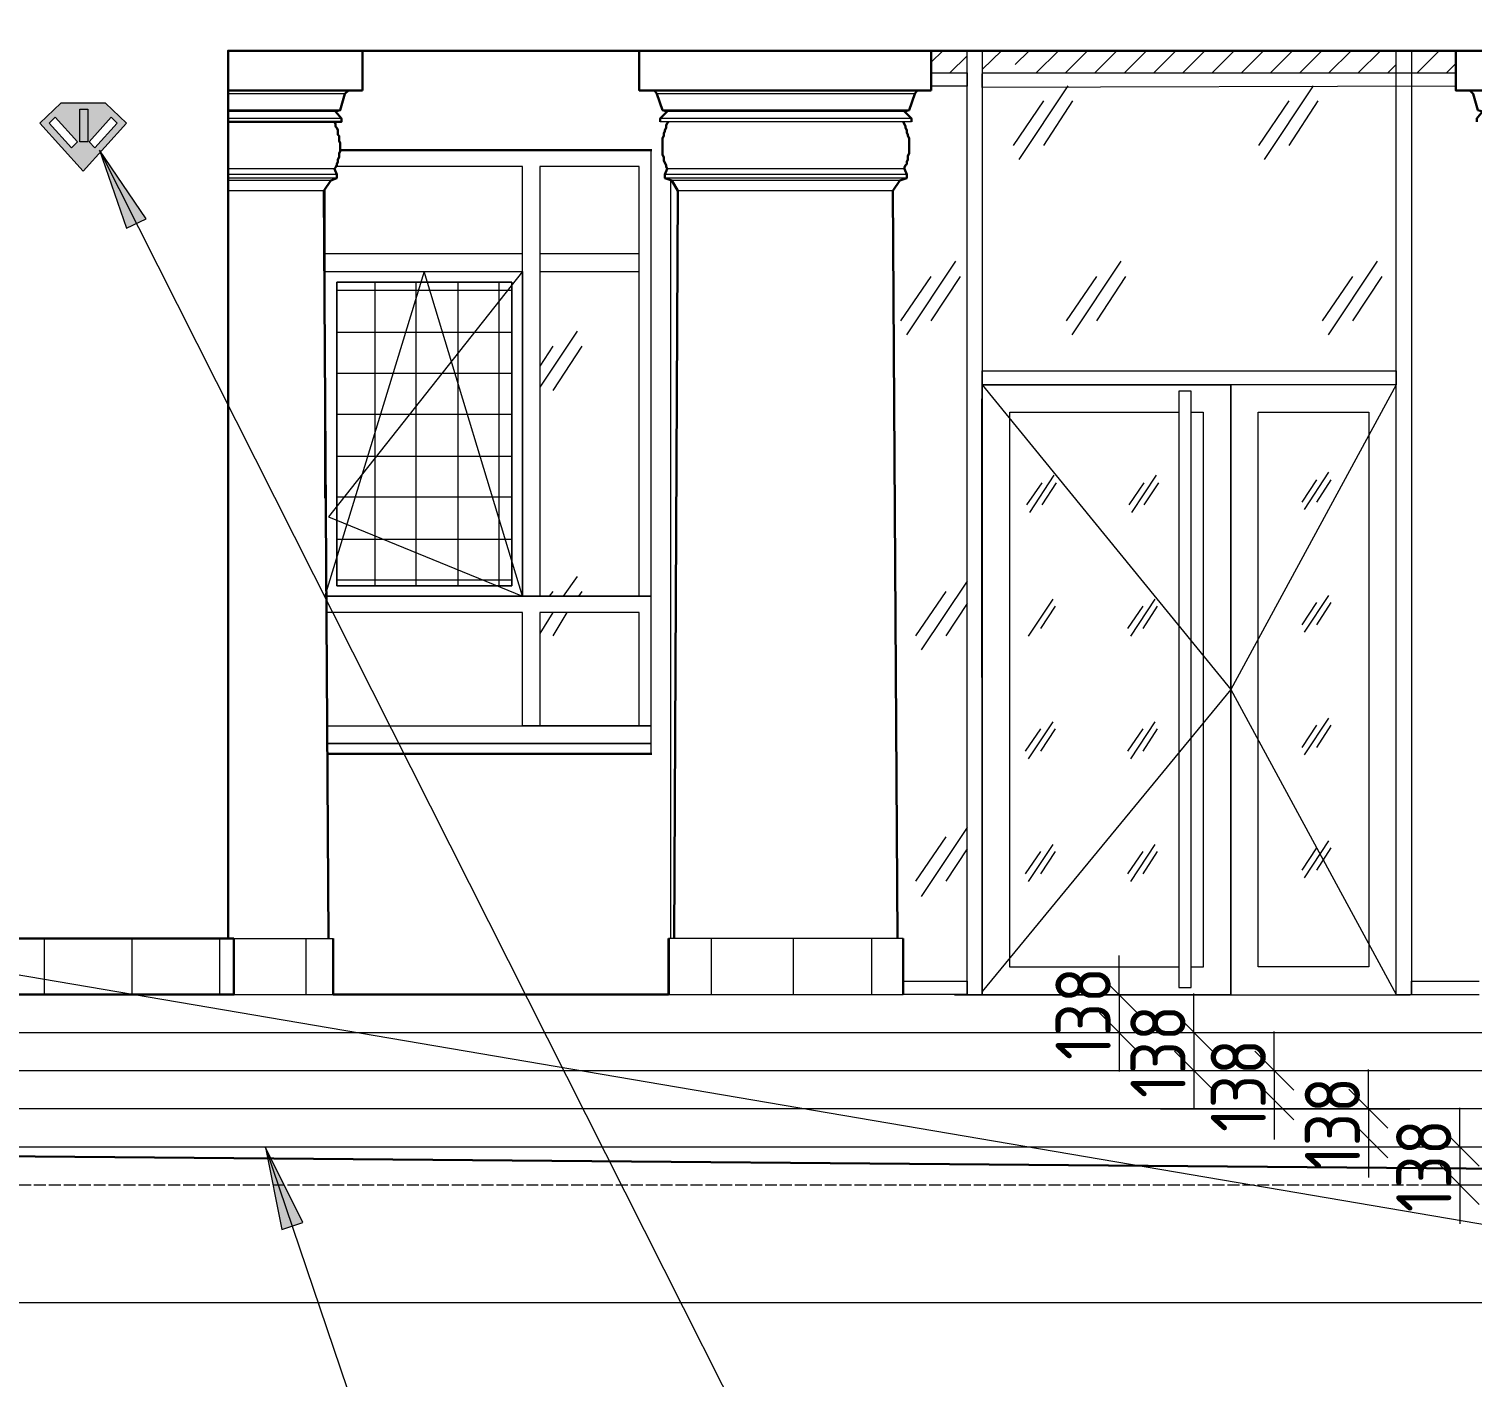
# Model space of a CAD drawing. Header units: millimetres. Extents: x 504091 to 2165846, y 135022 to 442887.
# Drawn here: x 1029664 to 1034893, y 307338 to 312223 of the extents above; entities that cross this region are included whole.
import ezdxf

# ---------------------------------------------------------------- set-up
doc = ezdxf.new("R2010")
doc.units = ezdxf.units.MM
doc.linetypes.add('PDF_IMPORT', pattern=[1, 0.8, -0.2])
doc.layers.get('Defpoints').update_dxf_attribs({"color": 255})
for name, color, linetype in [('PDF _Аннотация', 7, 'Continuous'), ('PDF _Витраж', 7, 'Continuous'), ('PDF _Двери', 7, 'Continuous'), ('PDF _Лестницы', 7, 'Continuous'), ('PDF _Линии', 7, 'Continuous'), ('PDF _Панели витража', 7, 'Continuous'), ('PDF _Размеры-50', 7, 'Continuous'), ('PDF _Стены наружные', 7, 'Continuous'), ('PDF _Узлы', 7, 'Continuous')]:
    doc.layers.add(name, color=color, linetype=linetype)
for name, color, linetype, true_color in [('PDF _Колонны', 7, 'Continuous', 0xfbfbf4), ('PDF _Окна', 7, 'Continuous', 0x383e42), ('PDF _Стены штриховка поверхности', 7, 'Continuous', 0xcacbcc)]:
    doc.layers.add(name, color=color, linetype=linetype, true_color=true_color)
doc.layers.add('размеры', color=7, linetype='Continuous', lineweight=9)
doc.styles.add('GOST Common_1', font='GOST_Common.ttf', dxfattribs={"width": 0.9, "height": 250})
doc.styles.add('GOST Common_6', font='GOST_Common.ttf', dxfattribs={"width": 0.9, "height": 200})
doc.dimstyles.new('ADSK_Основной_2_5_мм_Округление_до_10_мм', dxfattribs={"dimscale": 304.8, "dimtxt": 251.428749, "dimasz": 0.463911, "dimexe": 0.492126, "dimexo": 0.492126, "dimgap": 0.098425, "dimtad": 1, "dimdec": 0, "dimrnd": 10, "dimdsep": 46, "dimtxsty": 'GOST Common_1', "dimblk1": 'OBLIQUE', "dimblk2": 'OBLIQUE', "dimsah": 1, "dimcen": 0.09, "dimdle": 0.492126, "dimazin": 2, "dimtfac": 1, "dimtdec": 4, "dimtix": 1, "dimtmove": 0, "dimatfit": 3, "dimfxl": 0, "dimtvp": 1, "dimtolj": 1, "dimtzin": 0, "dimlwd": 20, "dimlwe": 20, "dimarcsym": 0})

# ---------------------------------------------------------------- blocks, each defined once
blk = doc.blocks.new('_Oblique')
at = {"color": 0, "linetype": 'ByBlock', "lineweight": -2}
blk.add_line((-0.5, -0.5), (0.5, 0.5), dxfattribs=at)
blk = doc.blocks.new('*D959')
at = {"layer": 'Defpoints', "color": 0, "lineweight": 20, "transparency": 16777216}
for p in [(1042002.3, 308089.2), (1028763.5, 308034.7), (1042002.3, 307608.4)]:
    blk.add_point(p, dxfattribs=at)
at = {"layer": 'размеры', "color": 0, "transparency": 16777216}
for p, q in [((1042002.3, 307939.2), (1042002.3, 307458.4)), ((1028763.5, 307884.7), (1028763.5, 307458.4)), ((1028613.5, 307608.4), (1042152.3, 307608.4))]:
    blk.add_line(p, q, dxfattribs=at)
at = {"layer": 'размеры', "color": 0, "transparency": 16777216, "xscale": 141.4, "yscale": 141.4, "zscale": 141.4, "rotation": 180}
blk.add_blockref('_Oblique', (1028763.5, 307608.4), dxfattribs=at)
at = {"layer": 'размеры', "color": 0, "transparency": 16777216, "xscale": 141.4, "yscale": 141.4, "zscale": 141.4}
blk.add_blockref('_Oblique', (1042002.3, 307608.4), dxfattribs=at)
at = {"layer": 'размеры', "color": 0, "lineweight": 20, "transparency": 16777216, "insert": (1035382.9, 307738.4), "char_height": 200, "attachment_point": 5, "style": 'GOST Common_6'}
blk.add_mtext('\\A1;13250', dxfattribs=at)
blk = doc.blocks.new('*D952')
at = {"layer": 'Defpoints', "color": 0, "lineweight": 20, "transparency": 16777216}
for p in [(1033599.1, 308724.1), (1033593.9, 308586.7), (1033614, 308586.7)]:
    blk.add_point(p, dxfattribs=at)
at = {"layer": 'размеры', "color": 0, "transparency": 16777216}
for p, q in [((1033614, 308724.1), (1033614, 308865.5)), ((1033614, 308724.1), (1033614, 308586.7)), ((1033749.1, 308724.1), (1033764, 308724.1)), ((1033614, 308586.7), (1033614, 308445.3)), ((1033743.9, 308586.7), (1033764, 308586.7))]:
    blk.add_line(p, q, dxfattribs=at)
at = {"layer": 'размеры', "color": 0, "transparency": 16777216, "xscale": 141.4, "yscale": 141.4, "zscale": 141.4}
for p, rotation in [((1033614, 308724.1), 270), ((1033614, 308586.7), 90)]:
    blk.add_blockref('_Oblique', p, dxfattribs=dict(at, rotation=rotation))
at = {"layer": 'размеры', "color": 0, "lineweight": 20, "transparency": 16777216, "insert": (1033484, 308655.4), "char_height": 200, "attachment_point": 5, "rotation": 90, "style": 'GOST Common_6'}
blk.add_mtext('\\A1;138', dxfattribs=at)
blk = doc.blocks.new('*D953')
at = {"layer": 'Defpoints', "color": 0, "lineweight": 20, "transparency": 16777216}
for p in [(1033593.9, 308586.7), (1033885.2, 308448.7), (1033885.2, 308448.7)]:
    blk.add_point(p, dxfattribs=at)
at = {"layer": 'размеры', "color": 0, "transparency": 16777216}
for p, q in [((1033885.2, 308586.7), (1033885.2, 308728.1)), ((1033743.9, 308586.7), (1034035.2, 308586.7)), ((1033885.2, 308586.7), (1033885.2, 308448.7)), ((1033885.2, 308448.7), (1033885.2, 308307.3)), ((1034035.2, 308448.7), (1034035.2, 308448.7))]:
    blk.add_line(p, q, dxfattribs=at)
at = {"layer": 'размеры', "color": 0, "transparency": 16777216, "xscale": 141.4, "yscale": 141.4, "zscale": 141.4}
for p, rotation in [((1033885.2, 308586.7), 270), ((1033885.2, 308448.7), 90)]:
    blk.add_blockref('_Oblique', p, dxfattribs=dict(at, rotation=rotation))
at = {"layer": 'размеры', "color": 0, "lineweight": 20, "transparency": 16777216, "insert": (1033755.2, 308517.7), "char_height": 200, "attachment_point": 5, "rotation": 90, "style": 'GOST Common_6'}
blk.add_mtext('\\A1;138', dxfattribs=at)
blk = doc.blocks.new('*D954')
at = {"layer": 'Defpoints', "color": 0, "lineweight": 20, "transparency": 16777216}
for p in [(1033614, 308448.7), (1034176.3, 308340.5), (1034176.3, 308340.5)]:
    blk.add_point(p, dxfattribs=at)
at = {"layer": 'размеры', "color": 0, "transparency": 16777216}
for p, q in [((1034176.3, 308448.7), (1034176.3, 308590.1)), ((1033764, 308448.7), (1034326.3, 308448.7)), ((1034176.3, 308448.7), (1034176.3, 308340.5)), ((1034176.3, 308340.5), (1034176.3, 308199.1)), ((1034326.3, 308340.5), (1034326.3, 308340.5))]:
    blk.add_line(p, q, dxfattribs=at)
at = {"layer": 'размеры', "color": 0, "transparency": 16777216, "xscale": 141.4, "yscale": 141.4, "zscale": 141.4}
for p, rotation in [((1034176.3, 308448.7), 270), ((1034176.3, 308340.5), 90)]:
    blk.add_blockref('_Oblique', p, dxfattribs=dict(at, rotation=rotation))
at = {"layer": 'размеры', "color": 0, "lineweight": 20, "transparency": 16777216, "insert": (1034046.3, 308394.6), "char_height": 200, "attachment_point": 5, "rotation": 90, "style": 'GOST Common_6'}
blk.add_mtext('\\A1;138', dxfattribs=at)
blk = doc.blocks.new('*D955')
at = {"layer": 'Defpoints', "color": 0, "lineweight": 20, "transparency": 16777216}
for p in [(1033614, 308310.7), (1034517.2, 308203.3), (1034517.2, 308203.3)]:
    blk.add_point(p, dxfattribs=at)
at = {"layer": 'размеры', "color": 0, "transparency": 16777216}
for p, q in [((1034517.2, 308310.7), (1034517.2, 308452.1)), ((1033764, 308310.7), (1034667.2, 308310.7)), ((1034517.2, 308310.7), (1034517.2, 308203.3)), ((1034517.2, 308203.3), (1034517.2, 308061.9)), ((1034667.2, 308203.3), (1034667.2, 308203.3))]:
    blk.add_line(p, q, dxfattribs=at)
at = {"layer": 'размеры', "color": 0, "transparency": 16777216, "xscale": 141.4, "yscale": 141.4, "zscale": 141.4}
for p, rotation in [((1034517.2, 308310.7), 270), ((1034517.2, 308203.3), 90)]:
    blk.add_blockref('_Oblique', p, dxfattribs=dict(at, rotation=rotation))
at = {"layer": 'размеры', "color": 0, "lineweight": 20, "transparency": 16777216, "insert": (1034387.2, 308257), "char_height": 200, "attachment_point": 5, "rotation": 90, "style": 'GOST Common_6'}
blk.add_mtext('\\A1;138', dxfattribs=at)
blk = doc.blocks.new('*D956')
at = {"layer": 'Defpoints', "color": 0, "lineweight": 20, "transparency": 16777216}
for p in [(1034848.3, 308172.7), (1034593.8, 308034.7), (1034848.3, 308034.7)]:
    blk.add_point(p, dxfattribs=at)
at = {"layer": 'размеры', "color": 0, "transparency": 16777216}
for p, q in [((1034848.3, 308172.7), (1034848.3, 308314.1)), ((1034848.3, 308172.7), (1034848.3, 308034.7)), ((1034998.3, 308172.7), (1034998.3, 308172.7)), ((1034743.8, 308034.7), (1034998.3, 308034.7)), ((1034848.3, 308034.7), (1034848.3, 307893.3))]:
    blk.add_line(p, q, dxfattribs=at)
at = {"layer": 'размеры', "color": 0, "transparency": 16777216, "xscale": 141.4, "yscale": 141.4, "zscale": 141.4}
for p, rotation in [((1034848.3, 308172.7), 270), ((1034848.3, 308034.7), 90)]:
    blk.add_blockref('_Oblique', p, dxfattribs=dict(at, rotation=rotation))
at = {"layer": 'размеры', "color": 0, "lineweight": 20, "transparency": 16777216, "insert": (1034718.3, 308103.7), "char_height": 200, "attachment_point": 5, "rotation": 90, "style": 'GOST Common_6'}
blk.add_mtext('\\A1;138', dxfattribs=at)

msp = doc.modelspace()

# ---------------------------------------------------------------- hatches: boundary and pattern name
at = {"layer": 'PDF _Аннотация', "transparency": 33554687}
for points in [[(1030089.23, 311534.5291), (1029919.9258, 311784.2529), (1030008.8105, 311534.5291), (1030017.2757, 311500.6683)], [(1030656.3992, 307898.7205), (1030520.9558, 308169.6073), (1030575.9797, 307898.7205), (1030580.2123, 307873.3249)]]:
    msp.add_hatch(color=256, dxfattribs=at).paths.add_polyline_path(points)
at = {"layer": 'PDF _Стены наружные', "transparency": 33554687}
for points in [[(1031921.9484, 311784.2529), (1031921.9484, 311788.4855), (1031917.7158, 311788.4855), (1031913.4832, 311784.2529), (1031917.7158, 311780.0203), (1031921.9484, 311780.0203)], [(1031921.9484, 309595.9956), (1031921.9484, 309600.2282), (1031917.7158, 309600.2282), (1031913.4832, 309595.9956), (1031917.7158, 309591.7629), (1031921.9484, 309591.7629)]]:
    msp.add_hatch(color=256, dxfattribs=at).paths.add_polyline_path(points)
at = {"layer": 'PDF _Стены штриховка поверхности', "true_color": 0xfbfbf4, "transparency": 33554687}
h = msp.add_hatch(color=7, dxfattribs=at)
h.paths.add_polyline_path([(1040473.9034, 311881.2887), (1040452.7403, 311902.4517), (1040431.5773, 311881.2887), (1040495.0664, 311813.567), (1040495.0664, 311809.3344), (1040511.9968, 311792.404), (1040533.1599, 311809.3344), (1040533.1599, 311813.567)])
h.paths.add_polyline_path([(1029519.9189, 311881.2887), (1029498.7559, 311902.4517), (1029481.8255, 311881.2887), (1029418.3364, 311813.567), (1029439.4994, 311792.404), (1029460.6624, 311813.567)])
h.paths.add_polyline_path([(1040554.3229, 311707.7518), (1040397.7165, 311881.2887), (1040478.136, 311953.243), (1040634.7424, 311953.243), (1040715.1619, 311881.2887), (1040567.0207, 311720.4497)])
h.paths.add_polyline_path([(1029397.1733, 311707.7518), (1029240.5669, 311881.2887), (1029316.7538, 311953.243), (1029477.5929, 311953.243), (1029553.7798, 311881.2887), (1029414.1038, 311724.6823)], flags=0)
h.paths.add_polyline_path([(1029312.5212, 311881.2887), (1029295.5908, 311902.4517), (1029274.4278, 311881.2887), (1029333.6843, 311813.567), (1029354.8473, 311792.404), (1029376.0103, 311813.567)])
h.paths.add_polyline_path([(1040681.3011, 311881.2887), (1040655.9054, 311902.4517), (1040638.975, 311881.2887), (1040579.7185, 311813.567), (1040579.7185, 311809.3344), (1040600.8816, 311792.404), (1040613.5794, 311809.3344), (1040617.812, 311813.567)])
h.paths.add_polyline_path([(1033992.5137, 313371.166), (1033993.7835, 313366.9334), (1033993.7835, 313371.166)])
h.paths.add_polyline_path([(1030328.8757, 311802.9855), (1030328.3467, 311805.1018), (1030328.3467, 311800.8692)])
h.paths.add_polyline_path([(1040768.7749, 309618.2553), (1040765.9532, 309616.8444), (1040770.1858, 309616.8444)])
h.paths.add_polyline_path([(1029099.48, 309618.2553), (1029096.6583, 309616.8444), (1029100.8909, 309616.8444)])
h.paths.add_polyline_path([(1038743.2655, 313213.3147), (1038742.7675, 313218.7922), (1038742.7675, 313214.5596)])
h.paths.add_polyline_path([(1033058.3776, 312711.5849), (1033062.6102, 312715.1121), (1033058.3776, 312715.1121)])
h.paths.add_polyline_path([(1035737.6172, 312711.5849), (1035741.8498, 312715.1121), (1035737.6172, 312715.1121)])
h.paths.add_polyline_path([(1033719.1621, 313213.3147), (1033718.6641, 313218.7922), (1033718.6641, 313214.5596)])
msp.add_hatch(color=7, dxfattribs=at).paths.add_polyline_path([(1029877.5997, 311932.3941), (1029847.9715, 311932.3941), (1029847.9715, 311813.8811), (1029877.5997, 311813.8811)])
at = {"layer": 'PDF _Узлы', "true_color": 0xffffff, "transparency": 33554687}
h = msp.add_hatch(color=7, dxfattribs=at)
h.paths.add_polyline_path([(1029818.3432, 311792.7181), (1029805.6454, 311805.4159), (1029737.9237, 311881.6028), (1029759.0867, 311902.7659), (1029839.5063, 311813.8811)])
h.paths.add_polyline_path([(1029902.9953, 311792.7181), (1029890.2975, 311805.4159), (1029886.0649, 311813.8811), (1029881.8323, 311813.8811), (1029962.2518, 311902.7659), (1029983.4149, 311881.6028), (1029919.9258, 311809.6485)], flags=0)
h.paths.add_polyline_path([(1029877.5997, 311724.9964), (1029936.8562, 311792.7181), (1029953.7866, 311809.6485), (1030017.2757, 311881.6028), (1029996.1127, 311902.7659), (1029962.2518, 311932.3941), (1029941.0888, 311953.5571), (1029780.2498, 311953.5571), (1029759.0867, 311932.3941), (1029725.2259, 311902.7659), (1029704.0629, 311881.6028), (1029771.7846, 311805.4159), (1029784.4824, 311792.7181), (1029847.9715, 311724.9964), (1029860.6693, 311708.066)], flags=0)
h.paths.add_polyline_path([(1029877.5997, 311813.8811), (1029847.9715, 311813.8811), (1029847.9715, 311932.3941), (1029877.5997, 311932.3941)], flags=0)

# ---------------------------------------------------------------- linework, layer by layer
at = {"layer": 'PDF _Аннотация', "lineweight": 9}
for points in [[(1029919.9258, 311784.2529), (1030017.2757, 311500.6683), (1030089.23, 311534.5291)], [(1030520.9558, 308169.6073), (1030580.2123, 307873.3249), (1030656.3992, 307898.7205)]]:
    msp.add_lwpolyline(points, close=True, dxfattribs=at)
for points in [[(1029919.9258, 311784.2529), (1032387.5351, 306891.3603), (1032641.4915, 306891.3603)], [(1029109.6709, 308884.2064), (1041652.7097, 306747.4517), (1042439.9745, 306747.4517), (1041652.7097, 306747.4517), (1035079.4725, 308884.9177)], [(1030520.9558, 308169.6073), (1032171.6722, 303297.8778), (1031949.4604, 303297.8778)]]:
    msp.add_lwpolyline(points, dxfattribs=at)
at = {"layer": 'PDF _Витраж', "lineweight": 9}
for points in [[(1031989.6701, 312144.0244), (1031989.6701, 312144.0244)], [(1032137.8113, 312144.0244), (1032137.8113, 312144.0244)], [(1033118.4523, 312064.6494), (1033118.4523, 308723.6171), (1033063.4523, 308724.0787), (1033063.3384, 310951.2895), (1033063.3384, 312041.3662), (1033063.3384, 312144.5139)], [(1034673.4523, 312144.0244), (1034673.4523, 308723.6171), (1034618.4523, 308723.6171), (1034618.4523, 310950.8), (1034618.4523, 312144.0244)], [(1033063.3384, 312064.1599), (1033063.3384, 312015.4769), (1032933.5413, 312015.4769)], [(1034833.9814, 312015.4769), (1033118.4523, 312011.0091), (1033118.4523, 312059.6921)], [(1031989.6701, 308927.2438), (1031989.6701, 311149.362), (1031989.6701, 311674.2051)], [(1032831.9587, 308772.7617), (1033063.4523, 308772.7617), (1033063.4523, 308724.0787), (1032831.9587, 308724.0787)], [(1034918.6335, 308723.6171), (1034673.4523, 308723.6171), (1034673.4523, 308772.3001), (1034918.6335, 308772.3001)]]:
    msp.add_lwpolyline(points, dxfattribs=at)
for points in [[(1034618.4523, 310984.665), (1034618.4523, 310933.8653), (1033118.4523, 310933.8653), (1033118.4523, 310984.665)], [(1034118.4523, 310833.8653), (1034518.4523, 310833.8653), (1034518.4523, 308824.0787), (1034118.4523, 308824.0787)]]:
    msp.add_lwpolyline(points, close=True, dxfattribs=at)
at = {"layer": 'PDF _Витраж', "color": 250, "true_color": 0x383e42, "transparency": 33554559}
for points in [[(1031989.6701, 312144.0244), (1031989.6701, 312144.0244), (1032137.8113, 312144.0244)], [(1031989.6701, 312144.0244), (1032137.8113, 312144.0244), (1032137.8113, 312144.0244)], [(1032137.8113, 312144.0244), (1032137.8113, 312144.0244), (1031989.6701, 312144.0244)]]:
    msp.add_solid(points, dxfattribs=at)
at = {"layer": 'PDF _Двери', "lineweight": 9}
for points in [[(1033017.275, 308723.6171), (1034018.4523, 308723.6171), (1034018.4523, 310933.4037), (1034018.4523, 308723.6171), (1034668.2651, 308723.6171)], [(1033118.4523, 310933.8653), (1034018.4523, 309828.972), (1033118.4523, 308734.662)], [(1034618.4523, 310933.8653), (1034018.4523, 309828.972), (1034618.4523, 308724.0787)], [(1033830.5925, 308823.6171), (1033218.4523, 308823.6171), (1033218.4523, 310833.8653), (1033830.5925, 310833.8653)], [(1033875.7157, 310833.8653), (1033918.4523, 310833.8653), (1033918.4523, 308823.6171), (1033875.7157, 308823.6171)], [(1033333.6193, 310578.5736), (1033278.5863, 310498.1408)], [(1033378.0691, 310606.0901), (1033289.1696, 310470.6243)], [(1033386.5357, 310578.5736), (1033333.6193, 310498.1408)], [(1033704.0015, 310578.5736), (1033648.9685, 310498.1408)], [(1033748.4512, 310606.0901), (1033659.5518, 310470.6243)], [(1033756.9178, 310578.5736), (1033704.0015, 310498.1408)], [(1034328.7439, 310589.116), (1034275.8275, 310508.6832)], [(1034373.1936, 310616.6325), (1034284.2941, 310481.1667)], [(1034381.6602, 310589.116), (1034328.7439, 310508.6832)], [(1033373.6144, 310156.4708), (1033284.7149, 310023.1216)], [(1033743.9965, 310156.4708), (1033655.0971, 310023.1216)], [(1034373.1936, 310170.0186), (1034284.2941, 310036.6694)], [(1033382.081, 310131.071), (1033329.1647, 310050.6381)], [(1033699.5468, 310131.071), (1033644.5138, 310050.6381)], [(1033752.4632, 310131.071), (1033699.5468, 310050.6381)], [(1034328.7439, 310144.6187), (1034275.8275, 310064.1859)], [(1034381.6602, 310144.6187), (1034328.7439, 310064.1859)], [(1033329.1647, 309686.5737), (1033274.1317, 309606.1408)], [(1033373.6144, 309711.9735), (1033284.7149, 309578.6243)], [(1033382.081, 309686.5737), (1033329.1647, 309606.1408)], [(1033699.5468, 309686.5737), (1033644.5138, 309606.1408)], [(1033743.9965, 309711.9735), (1033655.0971, 309578.6243)], [(1033752.4632, 309686.5737), (1033699.5468, 309606.1408)], [(1034328.7439, 309700.1214), (1034275.8275, 309619.6886)], [(1034373.1936, 309725.5213), (1034284.2941, 309592.1721)], [(1034381.6602, 309700.1214), (1034328.7439, 309619.6886)], [(1033373.6144, 309267.4762), (1033284.7149, 309134.127)], [(1033743.9965, 309267.4762), (1033655.0971, 309134.127)], [(1034373.1936, 309281.0239), (1034284.2941, 309147.6747)], [(1033329.1647, 309242.0764), (1033274.1317, 309161.6435)], [(1033382.081, 309242.0764), (1033329.1647, 309161.6435)], [(1033699.5468, 309242.0764), (1033644.5138, 309161.6435)], [(1033752.4632, 309242.0764), (1033699.5468, 309161.6435)], [(1034328.7439, 309255.6241), (1034275.8275, 309175.1912)], [(1034381.6602, 309255.6241), (1034328.7439, 309175.1912)]]:
    msp.add_lwpolyline(points, dxfattribs=at)
msp.add_lwpolyline([(1033118.4523, 310933.8653), (1034018.4523, 310933.8653), (1034018.4523, 308723.6171), (1033118.4523, 308723.6171)], close=True, dxfattribs=at)
at = {"layer": 'PDF _Колонны', "color": 7, "lineweight": 18}
for points in [[(1030808.773, 311987.418), (1030385.5124, 311987.418)], [(1032874.2848, 311987.418), (1031938.8789, 311987.418)], [(1030791.8426, 311928.1615), (1030385.5124, 311928.1615)], [(1030774.9122, 311923.9289), (1030385.5124, 311923.9289)], [(1030796.0752, 311898.5332), (1030385.5124, 311898.5332)], [(1032861.587, 311898.5332), (1031951.5767, 311898.5332)], [(1032861.587, 311885.8354), (1031951.5767, 311885.8354)], [(1032853.1218, 311928.1615), (1031960.0419, 311928.1615)], [(1032836.1913, 311923.9289), (1031976.9723, 311923.9289)], [(1030770.6796, 311716.5312), (1030385.5124, 311716.5312)], [(1030779.1448, 311695.3682), (1030385.5124, 311695.3682)], [(1030779.1448, 311682.6703), (1030385.5124, 311682.6703)], [(1030757.9818, 311674.2051), (1030385.5124, 311674.2051)], [(1032844.6566, 311695.3682), (1031968.5071, 311695.3682)], [(1032844.6566, 311682.6703), (1031968.5071, 311682.6703)], [(1032836.1913, 311716.5312), (1031976.9723, 311716.5312)], [(1032819.2609, 311674.2051), (1031998.1353, 311674.2051), (1031993.9027, 311674.2051)], [(1030732.5861, 311636.1117), (1030385.5124, 311636.1117)], [(1032793.8653, 311636.1117), (1032015.0658, 311636.1117)]]:
    msp.add_lwpolyline(points, dxfattribs=at)
at = {"layer": 'PDF _Лестницы', "linetype": 'PDF_IMPORT', "lineweight": 9, "ltscale": 54.057807}
msp.add_line((1028763.4523, 308034.7168), (1042036.1511, 308034.7168), dxfattribs=at)
at = {"layer": 'PDF _Линии', "lineweight": 9}
for p, q in [((1029041.5476, 308448.7168), (1041719.9642, 308448.7168)), ((1029041.5476, 308310.7168), (1041719.9642, 308310.7168)), ((1029041.5476, 308172.7168), (1041719.9642, 308172.7168))]:
    msp.add_line(p, q, dxfattribs=at)
at = {"layer": 'PDF _Линии', "lineweight": 30}
msp.add_line((1042002.2902, 308034.7168), (1029040.6486, 308142.4136), dxfattribs=at)
for points in [[(1030872.2621, 312000.1158), (1030872.2621, 312144.0244), (1030385.5124, 312144.0244), (1030385.5124, 312000.1158)], [(1032933.5413, 312000.1158), (1032933.5413, 312144.0244), (1031875.3898, 312144.0244), (1031875.3898, 312000.1158)], [(1035892.1329, 312000.1158), (1035892.1329, 312144.0244), (1034833.9814, 312144.0244), (1034833.9814, 312000.1158)]]:
    msp.add_lwpolyline(points, close=True, dxfattribs=at)
for points in [[(1030385.5124, 308927.2438), (1030385.5124, 312144.0244), (1037868.7599, 312144.0244)], [(1030385.5124, 311885.8354), (1030796.0752, 311885.8354), (1030796.0752, 311898.5332), (1030774.9122, 311923.9289), (1030791.8426, 311928.1615), (1030808.773, 311987.418), (1030821.4709, 312000.1158)], [(1031930.4136, 312000.1158), (1031938.8789, 311987.418), (1031960.0419, 311928.1615), (1031976.9723, 311923.9289), (1031951.5767, 311898.5332), (1031951.5767, 311885.8354)], [(1032861.587, 311885.8354), (1032861.587, 311898.5332), (1032836.1913, 311923.9289), (1032853.1218, 311928.1615), (1032874.2848, 311987.418), (1032882.75, 312000.1158)], [(1034884.7727, 312000.1158), (1034897.4705, 311987.418), (1034914.4009, 311928.1615), (1034931.3313, 311923.9289), (1034910.1683, 311898.5332), (1034910.1683, 311885.8354)], [(1030770.6796, 311885.8354), (1030774.9122, 311877.3702), (1030774.9122, 311868.905), (1030779.1448, 311864.6724), (1030783.3774, 311856.2072), (1030783.3774, 311847.742), (1030783.3774, 311839.2768), (1030787.61, 311835.0442), (1030787.61, 311826.5789), (1030787.61, 311818.1137), (1030791.8426, 311809.6485), (1030791.8426, 311801.1833), (1030791.8426, 311796.9507), (1030791.8426, 311788.4855), (1030791.8426, 311780.0203), (1030787.61, 311771.5551), (1030787.61, 311763.0899), (1030787.61, 311758.8572), (1030783.3774, 311750.392), (1030783.3774, 311741.9268), (1030779.1448, 311733.4616), (1030779.1448, 311729.229), (1030774.9122, 311720.7638), (1030770.6796, 311716.5312), (1030779.1448, 311695.3682), (1030779.1448, 311682.6703), (1030757.9818, 311674.2051), (1030732.5861, 311636.1117), (1030749.5166, 308927.2438)], [(1032002.3679, 308927.2438), (1032015.0658, 311636.1117), (1031993.9027, 311674.2051), (1031968.5071, 311682.6703), (1031968.5071, 311695.3682), (1031976.9723, 311716.5312), (1031972.7397, 311724.9964), (1031972.7397, 311729.229), (1031968.5071, 311737.6942), (1031964.2745, 311746.1594), (1031964.2745, 311750.392), (1031964.2745, 311758.8572), (1031960.0419, 311767.3225), (1031960.0419, 311775.7877), (1031960.0419, 311784.2529), (1031960.0419, 311788.4855), (1031960.0419, 311796.9507), (1031960.0419, 311805.4159), (1031960.0419, 311813.8811), (1031960.0419, 311822.3463), (1031960.0419, 311826.5789), (1031964.2745, 311835.0442), (1031964.2745, 311843.5094), (1031968.5071, 311851.9746), (1031968.5071, 311856.2072), (1031972.7397, 311864.6724), (1031972.7397, 311873.1376), (1031976.9723, 311881.6028), (1031981.2049, 311885.8354)], [(1032831.9587, 311885.8354), (1032836.1913, 311877.3702), (1032840.4239, 311868.905), (1032840.4239, 311864.6724), (1032844.6566, 311856.2072), (1032844.6566, 311847.742), (1032848.8892, 311839.2768), (1032848.8892, 311835.0442), (1032853.1218, 311826.5789), (1032853.1218, 311818.1137), (1032853.1218, 311809.6485), (1032853.1218, 311801.1833), (1032853.1218, 311796.9507), (1032853.1218, 311788.4855), (1032853.1218, 311780.0203), (1032853.1218, 311771.5551), (1032848.8892, 311763.0899), (1032848.8892, 311758.8572), (1032848.8892, 311750.392), (1032844.6566, 311741.9268), (1032844.6566, 311733.4616), (1032840.4239, 311729.229), (1032836.1913, 311720.7638), (1032836.1913, 311716.5312), (1032844.6566, 311695.3682), (1032844.6566, 311682.6703), (1032819.2609, 311674.2051), (1032793.8653, 311636.1117), (1032810.7957, 308927.2438)], [(1030787.61, 311784.2529), (1031917.7158, 311784.2529)], [(1031917.7158, 309595.9956), (1030745.284, 309595.9956)], [(1029581.3173, 308724.0787), (1030406.6755, 308724.0787), (1030406.6755, 308927.2438)], [(1030766.447, 308927.2438), (1030766.447, 308724.0787), (1031981.2049, 308724.0787), (1031981.2049, 308927.2438)], [(1032831.9587, 308724.0787), (1032831.9587, 308927.2438)]]:
    msp.add_lwpolyline(points, dxfattribs=at)
at = {"layer": 'PDF _Линии', "lineweight": 9}
for points in [[(1032933.5413, 312064.1599), (1033063.4523, 312064.1599), (1033063.4523, 312144.0244)], [(1033118.4523, 312144.0244), (1033118.4523, 312064.1599), (1034833.9814, 312064.1599)], [(1029041.5476, 308586.7168), (1041719.9642, 308586.7168)]]:
    msp.add_lwpolyline(points, dxfattribs=at)
for points in [[(1029941.0888, 311953.5571), (1029780.2498, 311953.5571), (1029704.0629, 311881.6028), (1029860.6693, 311708.066), (1030017.2757, 311881.6028)], [(1029737.9237, 311881.6028), (1029759.0867, 311902.7659), (1029839.5063, 311813.8811), (1029818.3432, 311792.7181)], [(1029877.5997, 311932.3941), (1029877.5997, 311813.8811), (1029847.9715, 311813.8811), (1029847.9715, 311932.3941)], [(1029983.4149, 311881.6028), (1029902.9953, 311792.7181), (1029881.8323, 311813.8811), (1029962.2518, 311902.7659)], [(1031414.0357, 311305.9684), (1030779.1448, 311305.9684), (1030779.1448, 310205.4908), (1031414.0357, 310205.4908)], [(1033875.7157, 310910.5786), (1033830.5925, 310910.5786), (1033830.5925, 308749.9088), (1033875.7157, 308749.9088)]]:
    msp.add_lwpolyline(points, close=True, dxfattribs=at)
at = {"layer": 'PDF _Линии', "lineweight": 9, "ltscale": 3.057874}
msp.add_lwpolyline([(1031452.1292, 311344.0619), (1030749.5166, 310455.2146), (1031452.1292, 310167.3974), (1031096.5903, 311344.0619), (1030736.8187, 310167.3974)], dxfattribs=at)
at = {"layer": 'PDF _Линии', "lineweight": 30, "ltscale": 11.852926}
msp.add_lwpolyline([(1030406.6755, 308927.2438), (1029183.4523, 308927.2438)], dxfattribs=at)
at = {"layer": 'PDF _Окна', "color": 7, "lineweight": 9}
for points in [[(1030736.8187, 311644.5769), (1030736.8187, 310522.9363), (1030736.8187, 311344.0619), (1031452.1292, 311344.0619), (1031452.1292, 310167.3974), (1030741.0513, 310167.3974), (1031452.1292, 310167.3974), (1031452.1292, 311724.9964), (1030774.9122, 311724.9964)], [(1031651.0616, 311128.1989), (1031515.6183, 310925.0339)], [(1031562.1769, 311073.1751), (1031515.6183, 311001.2208)], [(1031667.9921, 311073.1751), (1031562.1769, 310912.336)], [(1031651.0616, 310239.3517), (1031600.2704, 310167.3974)], [(1031562.1769, 310184.3278), (1031549.4791, 310167.3974)], [(1031667.9921, 310184.3278), (1031655.2943, 310167.3974)], [(1030745.284, 309697.5781), (1031452.1292, 309697.5781), (1031452.1292, 310108.1409), (1030741.0513, 310108.1409)], [(1031562.1769, 310108.1409), (1031515.6183, 310031.954)], [(1031612.9682, 310108.1409), (1031562.1769, 310023.4888)], [(1031452.1292, 310023.4888), (1031452.1292, 310023.4888)], [(1030745.284, 309634.089), (1031917.7158, 309634.089), (1030745.284, 309634.089)]]:
    msp.add_lwpolyline(points, dxfattribs=at)
for points in [[(1031515.6183, 311724.9964), (1031515.6183, 310167.3974), (1031875.3898, 310167.3974), (1031875.3898, 311724.9964)], [(1031452.1292, 311407.5509), (1030736.8187, 311407.5509), (1030736.8187, 311344.0619), (1031452.1292, 311344.0619)], [(1031875.3898, 311407.5509), (1031515.6183, 311407.5509), (1031515.6183, 311344.0619), (1031875.3898, 311344.0619)], [(1031414.0357, 310205.4908), (1030779.1448, 310205.4908), (1030779.1448, 311305.9684), (1031414.0357, 311305.9684)], [(1031515.6183, 310108.1409), (1031515.6183, 309697.5781), (1031875.3898, 309697.5781), (1031875.3898, 310108.1409)]]:
    msp.add_lwpolyline(points, close=True, dxfattribs=at)
at = {"layer": 'PDF _Окна', "lineweight": 0}
for points in [[(1031917.7158, 310167.3974), (1031452.1292, 310167.3974), (1031917.7158, 310167.3974)], [(1031917.7158, 309697.5781), (1031452.1292, 309697.5781), (1031917.7158, 309697.5781)]]:
    msp.add_lwpolyline(points, dxfattribs=at)
at = {"layer": 'PDF _Панели витража', "lineweight": 9}
for points in [[(1032188.6026, 312144.0244), (1032188.6026, 312144.0244)], [(1032467.9546, 312144.0244), (1032472.1872, 312144.0244)], [(1032751.5392, 312144.0244), (1032755.7718, 312144.0244)], [(1033428.7562, 312017.0462), (1033250.9867, 311750.392)], [(1034317.6035, 312017.0462), (1034139.834, 311750.392)], [(1033339.8715, 311962.0223), (1033229.8237, 311801.1833)], [(1033445.6866, 311962.0223), (1033339.8715, 311801.1833)], [(1034228.7187, 311962.0223), (1034118.671, 311801.1833)], [(1034334.5339, 311962.0223), (1034228.7187, 311801.1833)], [(1033020.9993, 311381.1278), (1032843.2299, 311114.4736)], [(1033620.8523, 311381.1278), (1033443.0828, 311114.4736)], [(1034548.9595, 311381.1278), (1034371.19, 311114.4736)], [(1032932.1146, 311326.1039), (1032822.0669, 311165.2649)], [(1033037.9298, 311326.1039), (1032932.1146, 311165.2649)], [(1033531.9676, 311326.1039), (1033421.9198, 311165.2649)], [(1033637.7827, 311326.1039), (1033531.9676, 311165.2649)], [(1034460.0747, 311326.1039), (1034350.027, 311165.2649)], [(1034565.8899, 311326.1039), (1034460.0747, 311165.2649)], [(1033063.4523, 310222.3415), (1032897.023, 309972.6975)], [(1032985.9077, 310184.3278), (1032875.8599, 310023.4888)], [(1033063.4523, 310141.3566), (1032985.9077, 310023.4888)], [(1033063.4523, 309329.2617), (1032897.023, 309079.6176)], [(1032985.9077, 309295.4805), (1032875.8599, 309134.6415)], [(1033063.4523, 309252.5093), (1032985.9077, 309134.6415)]]:
    msp.add_lwpolyline(points, dxfattribs=at)
at = {"layer": 'PDF _Размеры-50'}
msp.add_lwpolyline([(1033118.4523, 309873.4218), (1033118.4523, 309949.6213), (1033118.4523, 310883.0657)], dxfattribs=at)
at = {"layer": 'PDF _Стены наружные', "lineweight": 18}
msp.add_line((1030406.6755, 308927.2438), (1030766.447, 308927.2438), dxfattribs=at)
for points in [[(1031917.7158, 311784.2529), (1031917.7158, 309595.9956)], [(1032831.9587, 308927.2438), (1031981.2049, 308927.2438)], [(1030406.6755, 308724.0787), (1030766.447, 308724.0787)], [(1031981.2049, 308724.0787), (1032831.9587, 308724.0787)]]:
    msp.add_lwpolyline(points, dxfattribs=at)
at = {"layer": 'PDF _Стены штриховка поверхности', "color": 7, "lineweight": 9}
for points in [[(1029720.9933, 308724.0787), (1029720.9933, 308927.2438)], [(1030038.4387, 308724.0787), (1030038.4387, 308927.2438)], [(1030355.8842, 308728.3113), (1030355.8842, 308927.2438)], [(1030669.097, 308724.0787), (1030669.097, 308927.2438)], [(1031985.4375, 308724.0787), (1031985.4375, 308927.2438)], [(1032137.8113, 308724.0787), (1032137.8113, 308927.2438)], [(1032434.0938, 308724.0787), (1032434.0938, 308927.2438)], [(1032717.6784, 308724.0787), (1032717.6784, 308927.2438)], [(1032831.9587, 308724.0787), (1032831.9587, 308927.2438)]]:
    msp.add_lwpolyline(points, dxfattribs=at)
at = {"layer": 'PDF _Узлы', "lineweight": 9}
for points in [[(1032933.5413, 312102.2347), (1032975.8006, 312144.0244)], [(1033118.4523, 312075.6144), (1033189.2536, 312144.6457)], [(1033237.9367, 312093.7931), (1033288.168, 312144.0244)], [(1033314.1362, 312064.1599), (1033394.0007, 312144.0244)], [(1033419.9689, 312064.1599), (1033499.8334, 312144.0244)], [(1033525.8016, 312064.1599), (1033605.6661, 312144.0244)], [(1033633.7509, 312064.1599), (1033713.6154, 312144.0244)], [(1033739.5836, 312064.1599), (1033819.4481, 312144.0244)], [(1033845.4163, 312064.1599), (1033925.2808, 312144.0244)], [(1033951.249, 312064.1599), (1034031.1135, 312144.0244)], [(1034057.0817, 312064.1599), (1034136.9462, 312144.0244)], [(1034162.9144, 312064.1599), (1034242.7789, 312144.0244)], [(1034268.7471, 312064.1599), (1034348.6116, 312144.0244)], [(1034374.5798, 312064.1599), (1034454.4443, 312144.0244)], [(1034480.4125, 312064.1599), (1034561.0376, 312144.0244)], [(1034694.1945, 312064.1599), (1034774.059, 312144.0244)], [(1033000.8714, 312064.1599), (1033063.4523, 312125.1763)], [(1034588.3618, 312064.1599), (1034618.4523, 312094.2504)], [(1034800.0272, 312064.1599), (1034833.9814, 312098.1141)]]:
    msp.add_lwpolyline(points, dxfattribs=at)
at = {"layer": 'PDF _Узлы', "color": 251, "lineweight": 9, "true_color": 0x494949}
for points in [[(1030918.8208, 310205.4908), (1030918.8208, 311305.9684)], [(1031066.962, 310205.4908), (1031066.962, 311305.9684)], [(1031219.3358, 310205.4908), (1031219.3358, 311305.9684)], [(1031367.477, 310205.4908), (1031367.477, 311305.9684)], [(1030779.1448, 311276.3402), (1031414.0357, 311276.3402)], [(1030779.1448, 311123.9663), (1031414.0357, 311123.9663)], [(1030779.1448, 310975.8251), (1031414.0357, 310975.8251)], [(1030779.1448, 310827.6839), (1031414.0357, 310827.6839)], [(1030779.1448, 310675.3101), (1031414.0357, 310675.3101)], [(1030779.1448, 310527.1689), (1031414.0357, 310527.1689)], [(1030779.1448, 310374.7951), (1031414.0357, 310374.7951)], [(1030779.1448, 310226.6539), (1031414.0357, 310226.6539)]]:
    msp.add_lwpolyline(points, dxfattribs=at)

# ---------------------------------------------------------------- dimensions: what is measured, and where the dimension line sits
at = {"layer": 'размеры', "lineweight": 20}
for base, p1, p2, picture, middle in [((1033613.966, 308586.7168), (1033599.1153, 308724.0787), (1033593.8739, 308586.7168), '*D952', (1033483.966, 308655.3977)), ((1033885.209, 308448.7168), (1033593.8739, 308586.7168), (1033885.209, 308448.7168), '*D953', (1033755.209, 308517.7168)), ((1034176.333, 308340.5419), (1033613.966, 308448.7168), (1034176.333, 308340.5419), '*D954', (1034046.333, 308394.6293)), ((1034517.1612, 308203.3045), (1033613.966, 308310.7168), (1034517.1612, 308203.3045), '*D955', (1034387.1612, 308257.0106)), ((1034848.2565, 308034.7168), (1034848.2565, 308172.7168), (1034593.7829, 308034.7168), '*D956', (1034718.2565, 308103.7168))]:
    dim = msp.add_linear_dim(base=base, p1=p1, p2=p2, angle=90, text='138', dimstyle='ADSK_Основной_2_5_мм_Округление_до_10_мм', override={"dimtxt": 200, "dimpost": '<>', "dimtxsty": 'GOST Common_6', "dimfxl": 1633.351185, "dimlwd": 65535, "dimlwe": 65535}, dxfattribs=at)
    dim.commit()
    dim.dimension.update_dxf_attribs({"geometry": picture, "text_midpoint": middle})
dim = msp.add_linear_dim(base=(1042002.2902, 307608.3524), p1=(1028763.4523, 308034.7168), p2=(1042002.2902, 308089.1878), text='13250', dimstyle='ADSK_Основной_2_5_мм_Округление_до_10_мм', override={"dimtxt": 200, "dimpost": '<>', "dimtxsty": 'GOST Common_6', "dimfxl": 1633.351185, "dimlwd": 65535, "dimlwe": 65535}, dxfattribs=at)
dim.commit()
dim.dimension.update_dxf_attribs({"geometry": '*D959', "text_midpoint": (1035382.8713, 307738.3524)})

doc.saveas('drawing.dxf')
